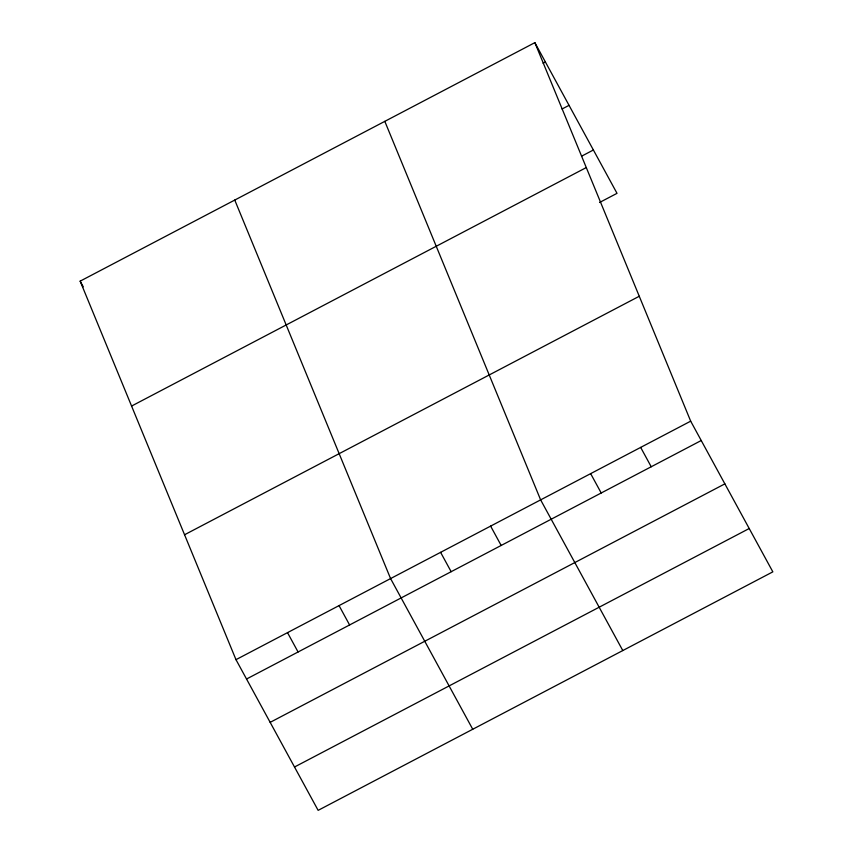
<?xml version="1.0" encoding="UTF-8"?>
<svg xmlns="http://www.w3.org/2000/svg" width="853" height="853" viewBox="0 0 853 853"><rect width="100%" height="100%" fill="white"/><g stroke="black" fill="none" stroke-linecap="round" stroke-linejoin="round"><path stroke-width="1.28" d="M534.863 42.65L690.685 421.169L772.839 571.851L318.137 810.35L235.982 659.668L80.161 281.149L534.863 42.65L617.018 193.332L599.574 202.481M543.084 63.218L545.408 62.002M562.063 109.003L569.036 105.345M581.757 156.099L593.389 149.989M131.575 406.06L586.288 167.561M184.557 534.756L639.27 296.258M235.982 659.668L690.685 421.169M246.538 679.02L701.241 440.521M270.166 722.352L724.869 483.864M294.509 767.007L749.211 528.519M640.667 447.409L651.223 466.762M590.649 473.639L601.205 492.991M622.797 650.562L540.631 499.879L384.81 121.35M490.614 526.109L501.169 545.462M440.596 552.339L451.152 571.691M472.743 729.262L390.578 578.579L234.756 200.06M339.046 605.609L349.602 624.961M287.514 632.638L298.07 651.991M80.161 281.149L83.263 286.832"/></g></svg>
